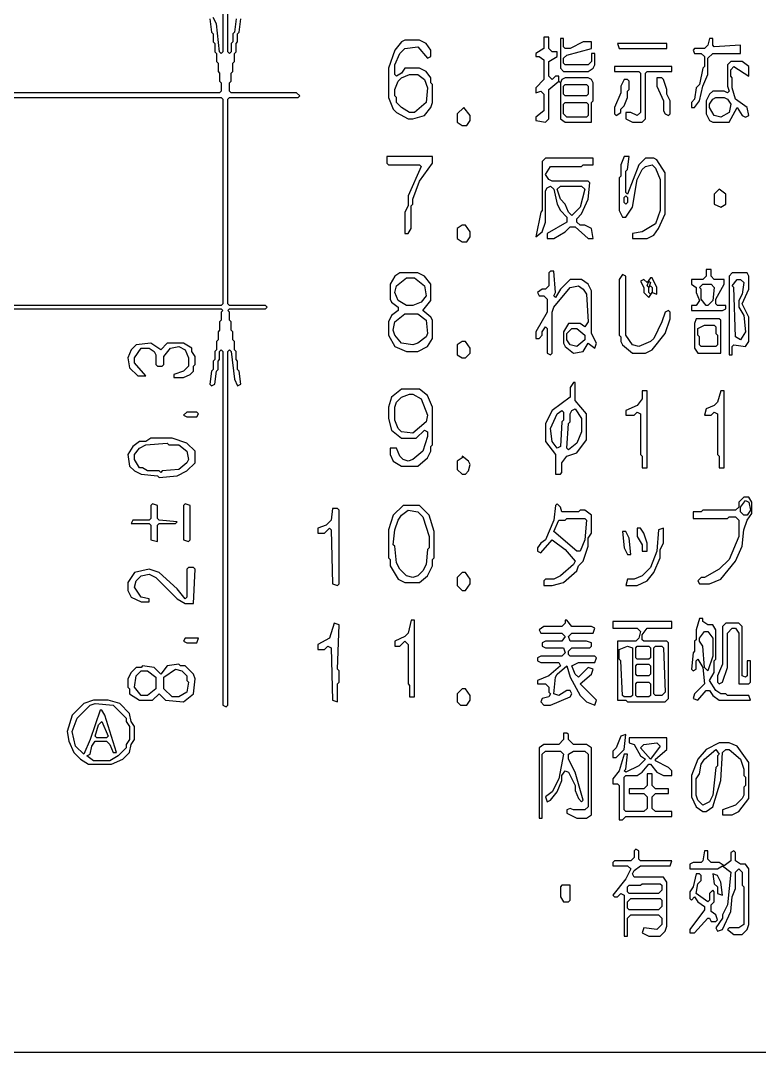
# Model space of a CAD drawing. Header units: millimetres. Extents: x 0 to 421, y 0 to 297.
# Drawn here: x 233.33 to 261.97, y 57.53 to 97.54 of the extents above; entities that cross this region are included whole.
import ezdxf

# ---------------------------------------------------------------- set-up
doc = ezdxf.new("R2010")
doc.units = ezdxf.units.MM
doc.layers.add('PDF_TRACE', color=7, linetype='Continuous')

msp = doc.modelspace()

# ---------------------------------------------------------------- linework, layer by layer
at = {"layer": 'PDF_TRACE'}
for points in [[(412.559, 148.4), (412.559, 57.595), (412.496, 57.531), (232.981, 57.531)], [(241.173, 101.029), (241.173, 96.33), (241.109, 96.266), (241.046, 96.33), (240.919, 97.409), (240.792, 97.663)], [(241.681, 97.6), (241.617, 97.092), (241.554, 97.028), (241.554, 96.711), (241.49, 96.647), (241.49, 96.33), (241.427, 96.266), (241.363, 96.33), (241.363, 100.14)], [(224.726, 86.36), (241.109, 86.36), (241.173, 86.297), (241.109, 86.233), (241.109, 85.916), (241.046, 85.852), (241.046, 85.535), (240.982, 85.471), (240.982, 85.154), (240.919, 85.09), (240.919, 84.773), (240.855, 84.709), (240.855, 84.392), (240.792, 84.328), (240.792, 84.011), (240.728, 83.947), (240.665, 83.439), (240.728, 83.376), (240.855, 83.439), (240.919, 83.947), (240.982, 84.011), (240.982, 84.328), (241.046, 84.392), (241.046, 84.709), (241.109, 84.773), (241.173, 84.709), (241.173, 70.993), (241.3, 70.93), (241.363, 70.993), (241.363, 84.709), (241.427, 84.773), (241.49, 84.709), (241.617, 83.63), (241.744, 83.376), (241.871, 83.439), (241.808, 83.947), (241.744, 84.011), (241.744, 84.328), (241.681, 84.392), (241.681, 84.709), (241.617, 84.773), (241.617, 85.09), (241.554, 85.154), (241.554, 85.471), (241.49, 85.535), (241.49, 85.852), (241.427, 85.916), (241.427, 86.233), (241.363, 86.297), (241.427, 86.36), (242.824, 86.36), (242.887, 86.424), (242.824, 86.487), (241.427, 86.487), (241.363, 86.551), (241.363, 94.488), (241.427, 94.552), (244.094, 94.552), (244.157, 94.615), (244.03, 94.742), (241.49, 94.742), (241.427, 94.806), (241.427, 95.123), (241.49, 95.187), (241.49, 95.504), (241.554, 95.568), (241.554, 95.885), (241.617, 95.949), (241.617, 96.266), (241.681, 96.33), (241.681, 96.647), (241.744, 96.711), (241.744, 97.028), (241.808, 97.092), (241.871, 97.6)], [(240.665, 97.6), (240.728, 97.092), (240.792, 97.028), (240.792, 96.711), (240.855, 96.647), (240.855, 96.33), (240.919, 96.266), (240.919, 95.949), (240.982, 95.885), (240.982, 95.568), (241.046, 95.504), (241.046, 95.187), (241.109, 95.123), (241.109, 94.806), (241.046, 94.742), (231.521, 94.742)]]:
    msp.add_lwpolyline(points, dxfattribs=at)
for points in [[(253.619, 96.901), (253.619, 96.457), (253.301, 96.266), (253.301, 96.139), (253.428, 96.139), (253.619, 96.012), (253.619, 95.25), (253.301, 94.933), (253.301, 94.742), (253.492, 94.806), (253.619, 94.679), (253.619, 94.044), (253.301, 93.79), (253.301, 93.663), (253.682, 93.599), (253.809, 93.726), (253.809, 94.869), (254.19, 95.187), (254.254, 95.123), (254.254, 93.726), (254.444, 93.599), (255.46, 93.599), (255.46, 94.361), (255.524, 94.425), (255.524, 95.123), (255.46, 95.25), (255.333, 95.314), (254.444, 95.314), (254.317, 95.25), (254.254, 95.123), (254.19, 95.187), (254.19, 95.377), (254.063, 95.377), (253.936, 95.25), (253.809, 95.377), (253.809, 95.949), (254.127, 96.139), (254.127, 96.33), (253.936, 96.33), (253.809, 96.457), (253.809, 96.901)], [(254.254, 96.838), (254.254, 95.695), (254.381, 95.568), (255.333, 95.568), (255.524, 95.695), (255.587, 95.822), (255.587, 96.266), (255.46, 96.266), (255.46, 95.949), (255.333, 95.822), (254.444, 95.822), (254.381, 95.885), (254.381, 96.076), (254.508, 96.203), (255.46, 96.457), (255.46, 96.711), (255.143, 96.711), (254.635, 96.457), (254.444, 96.457), (254.381, 96.52), (254.381, 96.838)], [(261.239, 96.584), (260.223, 96.52), (260.159, 96.584), (260.159, 96.838), (260.032, 96.838), (259.969, 96.584), (259.842, 96.457), (259.461, 96.457), (259.397, 96.393), (259.461, 96.266), (259.715, 96.266), (259.842, 96.139), (259.842, 95.758), (259.778, 95.695), (259.651, 95.06), (259.524, 94.933), (259.461, 94.488), (259.334, 94.361), (259.334, 94.171), (259.461, 94.171), (259.651, 94.425), (259.778, 94.996), (259.969, 95.441), (259.969, 96.076), (260.159, 96.266), (261.239, 96.266)], [(248.221, 96.774), (248.094, 96.711), (247.84, 96.393), (247.586, 95.695), (247.586, 94.552), (247.777, 94.107), (247.904, 93.98), (248.348, 93.726), (248.539, 93.726), (248.983, 93.853), (249.237, 94.171), (249.301, 94.361), (249.301, 95.06), (249.237, 95.123), (249.237, 95.314), (249.047, 95.568), (248.793, 95.695), (248.221, 95.695), (248.094, 95.504), (247.904, 95.377), (247.84, 95.441), (247.84, 95.822), (248.031, 96.266), (248.221, 96.457), (248.729, 96.52), (249.11, 96.076), (249.237, 96.139), (249.237, 96.393), (249.047, 96.647), (248.793, 96.774)], [(256.476, 96.647), (256.54, 96.457), (258.381, 96.457), (258.381, 96.647)], [(258.572, 95.758), (256.349, 95.758), (256.349, 95.568), (257.302, 95.568), (257.365, 95.504), (257.365, 93.98), (257.238, 93.853), (256.984, 93.98), (256.794, 93.98), (256.794, 93.726), (257.048, 93.599), (257.429, 93.599), (257.556, 93.726), (257.556, 95.504), (257.619, 95.568), (258.572, 95.568)], [(261.302, 95.949), (260.858, 95.949), (260.731, 95.822), (260.731, 94.996), (260.794, 94.806), (260.731, 94.742), (260.604, 94.806), (260.159, 94.806), (260.032, 94.679), (259.905, 94.425), (259.905, 93.917), (260.032, 93.663), (260.159, 93.599), (260.794, 93.599), (261.112, 94.171), (261.302, 93.853), (261.429, 93.79), (261.556, 93.853), (261.493, 94.171), (261.048, 94.488), (260.921, 94.933), (260.921, 95.314), (260.858, 95.377), (260.858, 95.631), (260.985, 95.758), (261.556, 95.377), (261.556, 95.758)], [(248.412, 95.441), (248.729, 95.441), (248.983, 95.25), (249.11, 94.933), (249.047, 94.361), (248.602, 93.98), (248.412, 93.98), (248.094, 94.171), (247.904, 94.361), (247.904, 94.552), (247.84, 94.615), (247.84, 94.869), (247.967, 95.187), (248.094, 95.314)], [(256.857, 95.25), (256.73, 95.25), (256.603, 94.996), (256.603, 94.742), (256.349, 94.171), (256.349, 93.917), (256.413, 93.853), (256.603, 93.98), (256.603, 94.107), (256.73, 94.234), (256.857, 94.552), (256.857, 94.806), (256.921, 94.869), (256.921, 95.187)], [(258, 95.314), (258, 94.996), (258.254, 94.425), (258.254, 94.044), (258.318, 93.917), (258.445, 93.853), (258.508, 93.917), (258.508, 94.425), (258.381, 94.679), (258.381, 94.869), (258.254, 95.25), (258.191, 95.314)], [(254.381, 94.996), (254.444, 95.06), (255.27, 95.06), (255.333, 94.996), (255.333, 94.679), (255.27, 94.615), (254.444, 94.615), (254.381, 94.679)], [(225.171, 86.551), (226.187, 86.868), (227.647, 87.63), (228.409, 88.265), (228.917, 88.583), (229.489, 89.218), (229.679, 89.535), (230.378, 90.361), (230.949, 91.504), (231.076, 92.139), (231.33, 92.901), (231.33, 93.091), (231.394, 93.155), (231.457, 94.044), (231.521, 94.107), (231.521, 94.488), (231.584, 94.552), (241.109, 94.552), (241.173, 94.488), (241.173, 86.551), (241.109, 86.487), (225.234, 86.487)], [(260.159, 94.488), (260.286, 94.552), (260.604, 94.552), (260.731, 94.488), (260.858, 94.298), (260.794, 93.98), (260.477, 93.79), (260.223, 93.853), (260.032, 94.171), (260.032, 94.298)], [(250.507, 94.171), (250.253, 93.917), (250.253, 93.599), (250.444, 93.472), (250.634, 93.472), (250.761, 93.663), (250.761, 93.853)], [(254.381, 94.298), (254.444, 94.361), (255.27, 94.361), (255.333, 94.298), (255.333, 93.853), (255.27, 93.79), (254.508, 93.79), (254.381, 93.917)], [(249.301, 92.266), (247.523, 92.266), (247.523, 92.012), (247.586, 91.948), (248.793, 91.948), (248.856, 91.885), (248.348, 90.742), (248.348, 90.361), (248.221, 90.107), (248.221, 89.281), (248.348, 89.281), (248.475, 89.472), (248.475, 90.361), (248.539, 90.424), (248.539, 90.615), (248.793, 91.313), (249.301, 92.012)], [(253.682, 92.202), (253.555, 92.075), (253.555, 90.17), (253.492, 90.107), (253.301, 89.154), (253.555, 89.345), (253.682, 89.726), (253.682, 90.932), (253.746, 91.059), (253.873, 91.123), (254, 90.996), (254.127, 90.424), (254.254, 90.17), (254.508, 89.916), (254.508, 89.726), (253.746, 89.281), (253.746, 89.091), (254, 89.091), (254.444, 89.345), (254.635, 89.535), (254.825, 89.535), (255.333, 89.091), (255.524, 89.091), (255.46, 89.472), (255.206, 89.599), (255.016, 89.599), (254.889, 89.726), (254.889, 89.853), (255.079, 90.043), (255.333, 90.615), (255.397, 91.25), (255.333, 91.313), (253.936, 91.313), (253.809, 91.377), (253.682, 91.567), (253.873, 91.885), (255.079, 91.885), (255.143, 91.948), (255.524, 91.948), (255.524, 92.202)], [(256.73, 92.266), (256.603, 91.948), (256.603, 91.504), (256.54, 91.44), (256.54, 90.17), (256.667, 89.916), (256.794, 89.916), (257.048, 90.297), (257.238, 91.377), (257.429, 91.758), (257.556, 91.885), (257.81, 91.948), (257.937, 91.821), (258.127, 91.377), (258.127, 90.17), (257.937, 89.662), (257.429, 89.345), (257.048, 89.281), (257.048, 89.091), (257.619, 89.091), (257.873, 89.218), (258.064, 89.472), (258.318, 90.043), (258.318, 91.631), (258, 92.139), (257.873, 92.202), (257.556, 92.202), (257.302, 91.948), (256.857, 90.805), (256.794, 90.869), (256.794, 91.694), (256.857, 91.758), (256.921, 92.266)], [(254.254, 91.123), (255.079, 91.123), (255.206, 90.996), (255.016, 90.297), (254.698, 89.98), (254.571, 90.107), (254.444, 90.424), (254.254, 90.615), (254.127, 90.996)], [(260.413, 90.996), (260.223, 90.805), (260.223, 90.424), (260.477, 90.297), (260.667, 90.424), (260.667, 90.805)], [(256.794, 90.742), (256.857, 90.678), (256.857, 90.488), (256.794, 90.424), (256.73, 90.488), (256.73, 90.678)], [(250.444, 89.599), (250.253, 89.472), (250.253, 89.091), (250.444, 88.964), (250.634, 88.964), (250.761, 89.154), (250.761, 89.345), (250.571, 89.599)], [(248.031, 87.757), (247.84, 87.63), (247.65, 87.313), (247.65, 86.741), (247.713, 86.614), (247.967, 86.424), (247.967, 86.297), (247.713, 86.106), (247.586, 85.852), (247.586, 85.344), (247.84, 84.9), (248.285, 84.709), (248.729, 84.709), (249.11, 84.9), (249.301, 85.217), (249.301, 85.916), (249.237, 86.043), (248.92, 86.297), (249.237, 86.678), (249.237, 87.313), (248.983, 87.63), (248.729, 87.757)], [(253.873, 87.821), (253.809, 87.757), (253.809, 87.249), (253.682, 87.122), (253.555, 87.122), (253.365, 86.995), (253.428, 86.868), (253.619, 86.868), (253.746, 86.741), (253.746, 86.233), (253.301, 85.471), (253.301, 85.217), (253.428, 85.217), (253.555, 85.344), (253.555, 85.471), (253.682, 85.662), (253.746, 85.598), (253.746, 84.646), (253.873, 84.582), (253.936, 84.646), (253.936, 86.233), (254, 86.424), (254.635, 87.186), (254.952, 87.249), (255.143, 87.122), (255.27, 86.932), (255.333, 85.852), (255.206, 85.662), (255.016, 85.789), (254.571, 85.789), (254.381, 85.471), (254.381, 85.027), (254.444, 84.9), (254.762, 84.646), (255.143, 84.709), (255.333, 85.027), (255.587, 84.836), (255.651, 85.027), (255.46, 85.408), (255.46, 87.059), (255.333, 87.313), (255.079, 87.503), (254.635, 87.503), (254.254, 87.122), (254.063, 86.805), (254, 86.868), (254.063, 86.995), (254, 87.821)], [(256.667, 87.694), (256.54, 87.503), (256.54, 85.344), (256.603, 85.281), (256.603, 85.09), (256.667, 84.963), (257.048, 84.646), (257.556, 84.646), (257.81, 84.773), (258.318, 85.408), (258.508, 85.979), (258.508, 86.233), (258.445, 86.297), (258.318, 86.233), (258.191, 85.852), (257.873, 85.217), (257.746, 85.09), (257.302, 84.9), (257.048, 84.963), (256.794, 85.344), (256.794, 87.63)], [(259.905, 87.884), (259.905, 87.63), (259.778, 87.503), (259.334, 87.503), (259.334, 87.313), (259.524, 87.186), (259.524, 86.995), (259.651, 86.678), (259.524, 86.487), (259.334, 86.487), (259.334, 86.297), (260.54, 86.297), (260.667, 86.36), (260.667, 86.487), (260.35, 86.487), (260.286, 86.551), (260.286, 86.741), (260.604, 87.313), (260.604, 87.503), (260.223, 87.503), (260.096, 87.63), (260.096, 87.884)], [(261.493, 87.757), (260.921, 87.757), (260.794, 87.63), (260.794, 84.582), (260.921, 84.582), (260.921, 84.9), (260.985, 84.963), (261.429, 84.9), (261.556, 85.09), (261.556, 86.043), (261.302, 86.551), (261.556, 87.122), (261.556, 87.63)], [(247.904, 87.249), (248.285, 87.567), (248.602, 87.567), (248.983, 87.249), (249.047, 86.868), (248.856, 86.614), (248.539, 86.487), (248.285, 86.487), (247.967, 86.678), (247.84, 86.995)], [(257.81, 87.567), (257.746, 87.567), (257.619, 87.376), (257.492, 87.503), (257.365, 87.44), (257.492, 87.186), (257.492, 86.995), (257.683, 86.805), (257.81, 86.995), (258, 86.932), (258, 87.186)], [(257.683, 87.44), (257.746, 87.376), (257.683, 87.186), (257.619, 87.249)], [(257.746, 87.249), (257.81, 87.186), (257.81, 86.995), (257.746, 86.932), (257.683, 86.995), (257.683, 87.186)], [(259.778, 87.313), (260.096, 87.313), (260.223, 87.186), (260.159, 86.678), (259.969, 86.487), (259.905, 86.487), (259.715, 86.741), (259.715, 87.122), (259.651, 87.186)], [(261.112, 87.503), (261.239, 87.503), (261.366, 87.376), (261.302, 86.932), (261.175, 86.678), (261.175, 86.424), (261.366, 86.106), (261.429, 85.471), (261.239, 85.154), (261.048, 85.281), (260.985, 87.186), (260.921, 87.249)], [(247.84, 85.852), (248.221, 86.17), (248.729, 86.17), (249.047, 85.916), (249.11, 85.408), (249.047, 85.281), (248.729, 85.027), (248.539, 84.963), (248.094, 85.027), (247.84, 85.344), (247.777, 85.535)], [(259.524, 85.979), (259.461, 85.789), (259.461, 84.836), (259.588, 84.646), (260.477, 84.646), (260.477, 85.916), (260.413, 85.979)], [(259.842, 85.725), (260.223, 85.725), (260.286, 85.662), (260.286, 85.408), (260.35, 85.344), (260.35, 84.963), (260.286, 84.9), (259.715, 84.9), (259.651, 84.963), (259.651, 85.281), (259.588, 85.344), (259.588, 85.598)], [(254.698, 85.598), (254.889, 85.598), (255.206, 85.344), (255.206, 85.154), (254.889, 84.9), (254.635, 84.963), (254.508, 85.154), (254.508, 85.408)], [(237.49, 84.455), (237.553, 84.074), (237.871, 83.757), (238.188, 83.757), (237.744, 84.265), (237.744, 84.455), (237.998, 84.836), (238.315, 84.836), (238.506, 84.709), (238.569, 84.582), (238.569, 84.201), (238.633, 84.138), (238.823, 84.138), (238.887, 84.201), (238.887, 84.519), (239.141, 84.836), (239.458, 84.9), (239.712, 84.773), (239.839, 84.455), (239.839, 84.138), (239.649, 83.947), (239.268, 83.82), (239.268, 83.693), (239.649, 83.693), (239.903, 83.82), (240.03, 83.947), (240.03, 84.138), (240.093, 84.201), (240.093, 84.519), (239.966, 84.709), (239.966, 84.836), (239.649, 85.027), (239.014, 85.027), (238.76, 84.773), (238.379, 85.027), (237.807, 84.963), (237.617, 84.773)], [(250.444, 85.09), (250.253, 84.963), (250.253, 84.582), (250.444, 84.455), (250.571, 84.455), (250.761, 84.646), (250.761, 84.836), (250.571, 85.09)], [(248.094, 83.249), (247.713, 82.931), (247.586, 82.55), (247.586, 82.106), (247.713, 81.661), (248.094, 81.344), (248.666, 81.344), (248.983, 81.661), (249.11, 81.598), (249.11, 81.407), (248.92, 80.836), (248.539, 80.518), (248.348, 80.455), (248.158, 80.518), (248.031, 80.645), (247.904, 80.963), (247.65, 80.963), (247.65, 80.709), (247.777, 80.455), (248.094, 80.264), (248.729, 80.264), (249.11, 80.582), (249.237, 80.836), (249.237, 81.026), (249.301, 81.09), (249.301, 82.55), (249.11, 82.995), (248.793, 83.249)], [(254.825, 83.503), (254.762, 83.503), (254.635, 83.312), (254.635, 82.931), (253.936, 82.423), (253.682, 81.915), (253.682, 81.217), (254.063, 80.709), (254.063, 79.947), (254.254, 79.947), (254.317, 80.01), (254.317, 80.391), (254.508, 80.645), (254.889, 80.772), (255.27, 81.28), (255.27, 82.296), (254.825, 82.804)], [(248.412, 83.058), (248.539, 83.058), (248.856, 82.868), (249.11, 82.233), (249.047, 81.979), (248.539, 81.534), (248.094, 81.598), (247.967, 81.725), (247.84, 82.042), (247.84, 82.55), (247.904, 82.741), (248.094, 82.931)], [(257.429, 83.185), (257.429, 82.868), (257.238, 82.614), (256.794, 82.423), (256.794, 82.233), (257.111, 82.233), (257.238, 82.36), (257.365, 82.296), (257.365, 80.709), (257.429, 80.645), (257.429, 80.201), (257.619, 80.201), (257.619, 83.185)], [(260.477, 83.185), (260.35, 82.741), (260.223, 82.614), (259.905, 82.487), (259.842, 82.233), (260.096, 82.233), (260.223, 82.36), (260.35, 82.296), (260.35, 80.709), (260.413, 80.645), (260.413, 80.201), (260.604, 80.201), (260.604, 83.185)], [(254.317, 82.423), (254.381, 82.36), (254.381, 82.042), (254.317, 81.979), (254.254, 81.026), (254.127, 80.963), (253.936, 81.217), (253.873, 81.725), (254.127, 82.296)], [(254.825, 82.487), (255.079, 82.106), (255.079, 81.598), (254.889, 81.153), (254.571, 80.899), (254.508, 80.963), (254.571, 81.915), (254.635, 81.979), (254.635, 82.296), (254.698, 82.423)], [(239.649, 82.233), (239.776, 82.169), (240.157, 82.169), (240.22, 82.296), (240.157, 82.36), (239.776, 82.36)], [(237.49, 80.709), (237.553, 80.264), (237.744, 80.074), (237.998, 79.947), (238.633, 79.883), (238.696, 79.82), (239.395, 79.883), (239.776, 80.074), (240.093, 80.391), (240.093, 80.836), (239.776, 81.153), (239.204, 81.344), (238.379, 81.344), (238.188, 81.217), (237.934, 81.217), (237.68, 81.026)], [(237.744, 80.709), (237.934, 80.963), (238.188, 81.09), (239.014, 81.153), (239.077, 81.09), (239.458, 81.09), (239.776, 80.836), (239.839, 80.518), (239.776, 80.391), (239.458, 80.137), (238.823, 80.074), (238.76, 80.01), (238.696, 80.074), (238.252, 80.074), (238.061, 80.201), (237.934, 80.201), (237.744, 80.518)], [(250.444, 80.645), (250.444, 80.582), (250.253, 80.455), (250.253, 80.137), (250.444, 79.947), (250.571, 79.947), (250.698, 80.074), (250.761, 80.328), (250.698, 80.455)], [(261.556, 79.058), (261.366, 79.058), (261.175, 78.867), (261.175, 78.677), (261.048, 78.55), (259.778, 78.55), (259.715, 78.486), (259.397, 78.486), (259.397, 78.232), (260.731, 78.232), (260.794, 78.296), (261.048, 78.296), (261.175, 78.169), (261.175, 77.534), (260.794, 76.645), (260.413, 76.264), (259.842, 75.946), (259.715, 75.946), (259.588, 75.819), (259.651, 75.692), (260.032, 75.692), (260.477, 75.883), (261.048, 76.581), (261.302, 77.153), (261.366, 77.788), (261.493, 78.169), (261.683, 78.423), (261.683, 78.867)], [(261.429, 78.931), (261.556, 78.867), (261.62, 78.55), (261.493, 78.359), (261.366, 78.359), (261.239, 78.486), (261.239, 78.677)], [(238.442, 78.804), (238.379, 78.74), (238.379, 78.232), (238.315, 78.169), (237.68, 78.169), (237.617, 78.042), (238.315, 78.042), (238.379, 77.978), (238.379, 77.407), (238.633, 77.343), (238.633, 77.978), (238.696, 78.042), (239.331, 78.042), (239.395, 78.105), (238.696, 78.169), (238.633, 78.232), (238.633, 78.74)], [(239.712, 78.804), (239.649, 78.74), (239.649, 77.407), (239.839, 77.343), (239.903, 77.407), (239.903, 78.74)], [(245.427, 78.613), (245.364, 78.169), (245.173, 77.978), (244.856, 77.851), (244.856, 77.661), (245.11, 77.661), (245.3, 77.851), (245.364, 77.788), (245.427, 75.692), (245.618, 75.629), (245.681, 75.692), (245.681, 78.55), (245.618, 78.613)], [(248.158, 78.74), (247.777, 78.359), (247.586, 77.788), (247.586, 76.708), (247.65, 76.645), (247.65, 76.391), (247.967, 75.883), (248.221, 75.756), (248.793, 75.756), (249.11, 76.01), (249.301, 76.391), (249.301, 76.645), (249.364, 76.708), (249.364, 77.724), (249.174, 78.359), (248.793, 78.74)], [(248.348, 78.55), (248.729, 78.486), (248.92, 78.296), (249.174, 77.534), (249.174, 77.089), (249.11, 77.026), (249.047, 76.454), (248.92, 76.2), (248.729, 76.01), (248.539, 75.946), (248.285, 76.01), (248.031, 76.264), (247.904, 76.518), (247.84, 77.153), (247.777, 77.216), (247.84, 77.788), (247.967, 78.169), (248.094, 78.359)], [(255.206, 78.55), (255.016, 78.55), (254.952, 78.486), (254.317, 78.486), (254.254, 78.677), (254.127, 78.804), (254.063, 78.74), (254, 78.169), (253.682, 77.407), (253.492, 77.28), (253.365, 77.089), (253.365, 76.962), (253.492, 76.899), (253.936, 77.407), (254.444, 77.026), (254.825, 76.581), (254.762, 76.454), (254.254, 76.01), (254, 75.883), (253.682, 75.883), (253.619, 75.819), (253.619, 75.629), (253.936, 75.629), (254.381, 75.756), (254.889, 76.2), (254.952, 76.391), (255.143, 76.581), (255.333, 77.153), (255.333, 77.47), (255.46, 77.661), (255.46, 78.359)], [(254.19, 78.169), (254.444, 78.169), (254.508, 78.232), (255.206, 78.232), (255.27, 78.169), (255.206, 77.407), (255.016, 76.962), (254.889, 76.962), (254, 77.724)], [(256.667, 77.724), (256.73, 77.089), (256.857, 76.835), (256.984, 76.835), (256.921, 77.47), (256.794, 77.724)], [(258.254, 77.851), (258.064, 77.788), (258, 76.962), (257.746, 76.327), (257.429, 76.01), (257.111, 75.883), (256.857, 75.883), (256.794, 75.629), (257.238, 75.629), (257.619, 75.819), (257.873, 76.137), (258.127, 76.708), (258.127, 77.026), (258.254, 77.28)], [(257.238, 77.851), (257.238, 77.534), (257.429, 77.216), (257.429, 76.962), (257.619, 76.962), (257.619, 77.28), (257.492, 77.661), (257.365, 77.851)], [(240.093, 76.264), (240.03, 76.327), (239.839, 76.327), (239.776, 76.264), (239.776, 75.184), (239.712, 75.121), (239.395, 75.502), (238.696, 76.137), (238.315, 76.264), (237.744, 76.137), (237.49, 75.756), (237.49, 75.438), (237.617, 75.184), (237.998, 74.994), (238.315, 74.994), (238.315, 75.121), (237.998, 75.184), (237.744, 75.565), (237.807, 75.819), (237.998, 76.01), (238.315, 76.073), (238.569, 75.946), (239.395, 75.121), (239.712, 74.93), (240.03, 74.93)], [(250.444, 76.137), (250.253, 75.946), (250.253, 75.629), (250.444, 75.438), (250.571, 75.438), (250.761, 75.692), (250.761, 75.883), (250.571, 76.137)], [(245.491, 74.168), (245.3, 73.597), (244.856, 73.343), (244.856, 73.152), (245.11, 73.152), (245.237, 73.279), (245.364, 73.216), (245.427, 71.184), (245.618, 71.12), (245.618, 71.819), (245.681, 71.882), (245.681, 72.327), (245.618, 72.39), (245.681, 74.105)], [(248.475, 74.295), (248.348, 73.787), (248.221, 73.66), (247.84, 73.47), (247.84, 73.279), (248.031, 73.279), (248.221, 73.47), (248.348, 73.343), (248.348, 71.819), (248.412, 71.755), (248.412, 71.311), (248.602, 71.311), (248.602, 74.295)], [(253.428, 73.914), (253.492, 73.787), (254.317, 73.787), (254.444, 73.66), (254.317, 73.47), (253.682, 73.47), (253.555, 73.406), (253.555, 73.279), (253.682, 73.216), (254.381, 73.216), (254.444, 73.025), (254.317, 72.898), (253.492, 72.898), (253.365, 72.835), (253.365, 72.708), (253.492, 72.644), (254.19, 72.644), (254.254, 72.517), (253.809, 72.136), (253.365, 71.946), (253.365, 71.819), (253.682, 71.819), (253.809, 71.692), (253.809, 71.501), (253.873, 71.438), (253.809, 71.311), (253.555, 71.247), (253.492, 71.12), (253.619, 70.993), (253.873, 70.993), (254.635, 71.311), (254.698, 71.438), (254.635, 71.565), (254.508, 71.565), (254.19, 71.374), (254, 71.438), (254.063, 72.073), (254.127, 72.2), (254.508, 72.517), (254.635, 72.073), (255.016, 71.374), (255.27, 71.12), (255.587, 70.993), (255.651, 71.184), (255.016, 71.819), (255.46, 72.2), (255.524, 72.39), (255.333, 72.454), (254.952, 72.073), (254.825, 72.2), (254.698, 72.517), (254.952, 72.644), (255.587, 72.644), (255.651, 72.835), (255.587, 72.898), (254.635, 72.898), (254.571, 72.962), (254.571, 73.089), (254.698, 73.216), (255.397, 73.216), (255.46, 73.279), (255.46, 73.406), (255.27, 73.47), (254.635, 73.47), (254.571, 73.66), (254.698, 73.787), (255.524, 73.787), (255.587, 73.978), (255.46, 74.041), (254.698, 74.041), (254.508, 74.295), (254.444, 74.295), (254.444, 74.168), (254.317, 74.041), (253.619, 74.041)], [(256.286, 74.232), (256.286, 73.978), (257.238, 73.978), (257.365, 73.851), (257.302, 73.597), (257.175, 73.47), (256.476, 73.47), (256.476, 71.184), (256.794, 71.184), (256.857, 71.12), (258.318, 71.12), (258.445, 71.247), (258.445, 73.406), (258.381, 73.47), (257.492, 73.47), (257.429, 73.533), (257.429, 73.724), (257.619, 73.978), (258.572, 73.978), (258.572, 74.232)], [(259.651, 74.359), (259.524, 73.914), (259.524, 73.533), (259.461, 73.47), (259.461, 73.089), (259.397, 73.025), (259.334, 72.39), (259.397, 72.327), (259.524, 72.39), (259.524, 72.708), (259.588, 72.771), (259.778, 72.454), (259.842, 71.819), (259.461, 71.438), (259.397, 71.247), (259.588, 71.184), (259.905, 71.565), (260.032, 71.565), (260.159, 71.374), (260.413, 71.184), (261.62, 71.184), (261.556, 71.374), (260.731, 71.374), (260.667, 71.438), (260.477, 71.438), (260.286, 71.565), (260.032, 71.946), (260.223, 72.263), (260.223, 72.708), (260.286, 72.771), (260.286, 73.914), (260.159, 74.105), (259.969, 74.105), (259.778, 74.232), (259.778, 74.359)], [(260.667, 74.168), (260.54, 74.041), (260.54, 72.581), (260.35, 72.136), (260.35, 71.882), (260.413, 71.819), (260.54, 71.882), (260.731, 72.454), (260.731, 73.787), (260.921, 73.978), (261.048, 73.978), (261.175, 73.787), (261.175, 71.819), (261.556, 71.819), (261.62, 71.882), (261.62, 72.708), (261.493, 72.708), (261.493, 72.136), (261.429, 72.073), (261.302, 72.136), (261.302, 74.041), (261.175, 74.168)], [(259.842, 73.851), (259.969, 73.851), (260.159, 73.597), (260.159, 72.898), (259.969, 72.327), (259.842, 72.454), (259.778, 73.279), (259.651, 73.47), (259.651, 73.597)], [(239.649, 73.47), (239.776, 73.406), (240.157, 73.406), (240.22, 73.597), (239.712, 73.597)], [(256.857, 73.279), (257.048, 73.216), (257.048, 71.374), (256.984, 71.311), (256.73, 71.311), (256.667, 71.374), (256.603, 72.708), (256.54, 72.771), (256.54, 73.152)], [(257.175, 73.216), (257.238, 73.279), (257.683, 73.279), (257.746, 73.216), (257.746, 72.835), (257.683, 72.771), (257.238, 72.771), (257.175, 72.835)], [(257.937, 73.279), (258.191, 73.279), (258.254, 73.216), (258.318, 71.501), (258.191, 71.374), (257.937, 71.374), (257.873, 71.438), (257.873, 73.216)], [(240.093, 72.009), (240.03, 72.2), (239.712, 72.517), (239.522, 72.517), (239.458, 72.581), (239.014, 72.517), (238.76, 72.2), (238.506, 72.454), (238.061, 72.517), (237.998, 72.454), (237.807, 72.454), (237.617, 72.263), (237.49, 72.009), (237.49, 71.692), (237.553, 71.628), (237.553, 71.438), (237.934, 71.184), (238.442, 71.184), (238.696, 71.438), (238.95, 71.184), (239.649, 71.12), (240.03, 71.438)], [(257.175, 72.517), (257.238, 72.581), (257.683, 72.581), (257.746, 72.517), (257.746, 72.2), (257.683, 72.136), (257.238, 72.136), (257.175, 72.2)], [(237.998, 72.327), (238.252, 72.327), (238.569, 72.073), (238.569, 71.628), (238.252, 71.374), (237.998, 71.374), (237.744, 71.692), (237.807, 72.136)], [(239.331, 72.39), (239.585, 72.327), (239.776, 72.136), (239.776, 71.946), (239.839, 71.882), (239.776, 71.501), (239.458, 71.311), (239.204, 71.311), (238.887, 71.628), (238.887, 72.073)], [(250.444, 71.628), (250.253, 71.438), (250.253, 71.12), (250.38, 70.993), (250.634, 70.993), (250.761, 71.184), (250.761, 71.374), (250.571, 71.628)], [(257.175, 71.819), (257.238, 71.882), (257.683, 71.882), (257.746, 71.819), (257.746, 71.374), (257.683, 71.311), (257.238, 71.311), (257.175, 71.374)], [(235.775, 71.057), (235.331, 70.612), (235.14, 69.977), (235.204, 69.596), (235.394, 69.152), (235.648, 68.898), (235.966, 68.707), (236.855, 68.707), (237.299, 68.898), (237.553, 69.152), (237.617, 69.469), (237.744, 69.66), (237.744, 70.168), (237.617, 70.358), (237.553, 70.676), (237.172, 71.057), (236.728, 71.184), (236.156, 71.184)], [(236.22, 71.057), (236.918, 70.993), (237.426, 70.485), (237.426, 70.358), (237.553, 70.168), (237.553, 69.66), (237.426, 69.469), (237.426, 69.342), (237.109, 69.025), (236.791, 68.834), (236.156, 68.834), (235.902, 69.025), (236.029, 69.088), (236.093, 69.406), (236.22, 69.596), (236.664, 69.596), (236.791, 69.469), (236.918, 69.152), (237.045, 69.152), (236.601, 70.612), (236.474, 70.803), (236.41, 70.803), (236.029, 69.66), (235.775, 69.088), (235.458, 69.406), (235.331, 69.977), (235.521, 70.485), (236.029, 70.993)], [(236.474, 70.358), (236.728, 69.787), (236.664, 69.723), (236.283, 69.723), (236.22, 69.787), (236.347, 70.231)], [(254.508, 69.914), (254.381, 69.914), (254.381, 69.66), (254.19, 69.469), (253.619, 69.469), (253.428, 69.342), (253.428, 66.612), (253.555, 66.612), (253.555, 69.088), (253.682, 69.215), (254.254, 69.215), (254.381, 69.088), (254.19, 68.136), (253.936, 67.628), (253.682, 67.437), (253.746, 67.247), (253.873, 67.31), (254.127, 67.628), (254.317, 68.072), (254.317, 68.263), (254.444, 68.453), (254.571, 68.39), (254.825, 67.882), (254.825, 67.691), (254.952, 67.374), (255.079, 67.247), (255.143, 67.31), (254.825, 68.39), (254.571, 68.898), (254.571, 69.088), (254.762, 69.215), (255.206, 69.215), (255.333, 69.088), (255.333, 67.056), (255.206, 66.929), (254.762, 66.929), (254.635, 66.993), (254.508, 66.929), (254.508, 66.802), (254.889, 66.612), (255.27, 66.612), (255.46, 66.739), (255.46, 69.342), (255.27, 69.469), (254.762, 69.469), (254.571, 69.66), (254.571, 69.85)], [(256.794, 69.85), (256.603, 69.787), (256.413, 69.342), (256.286, 69.215), (256.286, 68.961), (256.413, 68.961), (256.73, 69.279)], [(256.921, 69.723), (256.921, 69.533), (257.111, 69.469), (257.365, 69.025), (257.556, 68.898), (257.302, 68.644), (256.794, 68.39), (256.73, 68.453), (256.794, 68.517), (256.857, 69.088), (256.73, 69.088), (256.54, 68.453), (256.286, 68.136), (256.286, 67.945), (256.476, 67.945), (256.54, 67.882), (256.54, 66.548), (256.667, 66.548), (256.794, 66.675), (258.572, 66.675), (258.572, 66.866), (257.937, 66.866), (257.81, 66.993), (257.81, 67.437), (257.937, 67.564), (258.445, 67.564), (258.445, 67.755), (257.937, 67.755), (257.81, 67.882), (257.81, 68.326), (257.619, 68.326), (257.619, 67.882), (257.492, 67.755), (256.921, 67.755), (256.921, 67.564), (257.492, 67.564), (257.619, 67.437), (257.619, 66.993), (257.492, 66.866), (256.794, 66.866), (256.73, 66.929), (256.73, 68.199), (256.794, 68.263), (257.238, 68.263), (257.429, 68.39), (257.683, 68.707), (257.746, 68.707), (258, 68.39), (258.254, 68.263), (258.572, 68.263), (258.572, 68.453), (258.445, 68.58), (257.937, 68.834), (257.937, 68.898), (258.381, 69.279), (258.381, 69.723)], [(258, 69.533), (258.127, 69.406), (257.746, 68.898), (257.365, 69.342), (257.492, 69.469)], [(260.413, 69.533), (259.905, 69.279), (259.588, 68.898), (259.334, 68.263), (259.334, 67.437), (259.524, 67.056), (259.778, 66.866), (259.905, 66.866), (260.159, 67.056), (260.477, 68.072), (260.54, 69.152), (260.667, 69.279), (260.794, 69.279), (261.239, 68.898), (261.366, 68.517), (261.366, 68.263), (261.429, 68.199), (261.429, 67.882), (261.366, 67.818), (261.366, 67.501), (261.302, 67.374), (261.048, 67.12), (260.54, 66.929), (260.54, 66.739), (260.921, 66.739), (261.175, 66.866), (261.556, 67.374), (261.556, 68.771), (261.112, 69.406), (260.794, 69.533)], [(260.286, 69.279), (260.413, 69.088), (260.35, 69.025), (260.35, 68.644), (260.286, 68.58), (260.159, 67.501), (260.032, 67.247), (259.778, 67.12), (259.588, 67.31), (259.524, 67.501), (259.524, 68.136), (259.651, 68.326), (259.715, 68.707), (259.842, 68.898)], [(257.175, 65.405), (257.111, 65.342), (257.111, 65.088), (256.984, 64.961), (256.349, 64.961), (256.286, 64.897), (256.286, 64.77), (256.857, 64.77), (256.984, 64.643), (256.794, 64.262), (256.286, 63.627), (256.349, 63.564), (256.476, 63.564), (256.603, 63.691), (256.73, 63.627), (256.73, 62.04), (256.857, 62.04), (256.857, 62.738), (256.984, 62.865), (258.064, 62.865), (258.191, 62.738), (258.191, 62.484), (258, 62.294), (257.492, 62.357), (257.429, 62.167), (257.683, 62.04), (258.127, 62.04), (258.318, 62.23), (258.381, 62.421), (258.381, 64.135), (258.254, 64.326), (257.111, 64.326), (257.048, 64.453), (257.111, 64.58), (257.365, 64.77), (258.508, 64.77), (258.572, 64.961), (257.365, 64.961), (257.302, 65.024), (257.302, 65.342)], [(259.842, 65.342), (259.778, 64.961), (259.715, 64.897), (259.397, 64.897), (259.27, 64.834), (259.27, 64.643), (260.35, 64.643), (260.54, 64.77), (260.858, 64.516), (260.731, 63.246), (260.54, 62.865), (260.54, 62.738), (260.286, 62.357), (260.35, 62.23), (260.54, 62.294), (260.858, 62.992), (260.921, 63.564), (261.048, 63.881), (261.048, 64.516), (261.175, 64.643), (261.302, 64.516), (261.302, 64.008), (261.366, 63.945), (261.366, 62.484), (261.175, 62.357), (260.794, 62.357), (260.731, 62.294), (260.985, 62.103), (261.302, 62.103), (261.493, 62.294), (261.556, 62.484), (261.556, 64.643), (261.429, 64.834), (261.239, 64.834), (261.048, 64.961), (261.048, 65.278), (260.985, 65.342), (260.858, 65.278), (260.858, 64.961), (260.604, 64.77), (260.413, 64.897), (260.096, 64.897), (259.969, 65.024), (259.969, 65.342)], [(259.651, 64.453), (259.524, 64.453), (259.397, 63.945), (259.27, 63.754), (259.27, 63.5), (259.334, 63.437), (259.461, 63.564), (259.588, 63.373), (259.842, 63.183), (259.842, 63.056), (259.27, 62.294), (259.27, 62.167), (259.461, 62.167), (259.969, 62.738), (260.032, 62.738), (260.096, 62.611), (260.286, 62.611), (260.35, 62.675), (260.286, 62.865), (260.096, 62.992), (260.096, 63.246), (260.223, 63.373), (260.223, 63.754), (260.159, 63.818), (260.032, 63.691), (260.032, 63.437), (259.969, 63.373), (259.524, 63.691), (259.588, 64.072), (259.715, 64.199), (259.715, 64.389)], [(260.159, 64.453), (260.223, 64.072), (260.35, 63.945), (260.35, 63.691), (260.54, 63.627), (260.477, 64.135), (260.35, 64.389)], [(254.317, 64.008), (254.254, 63.945), (254.254, 63.564), (254.381, 63.373), (254.571, 63.373), (254.635, 63.437), (254.635, 64.008)], [(256.857, 63.945), (256.921, 64.008), (257.365, 64.008), (257.429, 64.072), (258.127, 64.072), (258.191, 64.008), (258.191, 63.818), (258.064, 63.691), (256.921, 63.691), (256.857, 63.754)], [(256.857, 63.373), (256.984, 63.5), (258.127, 63.5), (258.191, 63.437), (258.191, 63.183), (258.064, 63.056), (256.921, 63.056), (256.857, 63.119)]]:
    msp.add_lwpolyline(points, close=True, dxfattribs=at)

doc.saveas('drawing.dxf')
